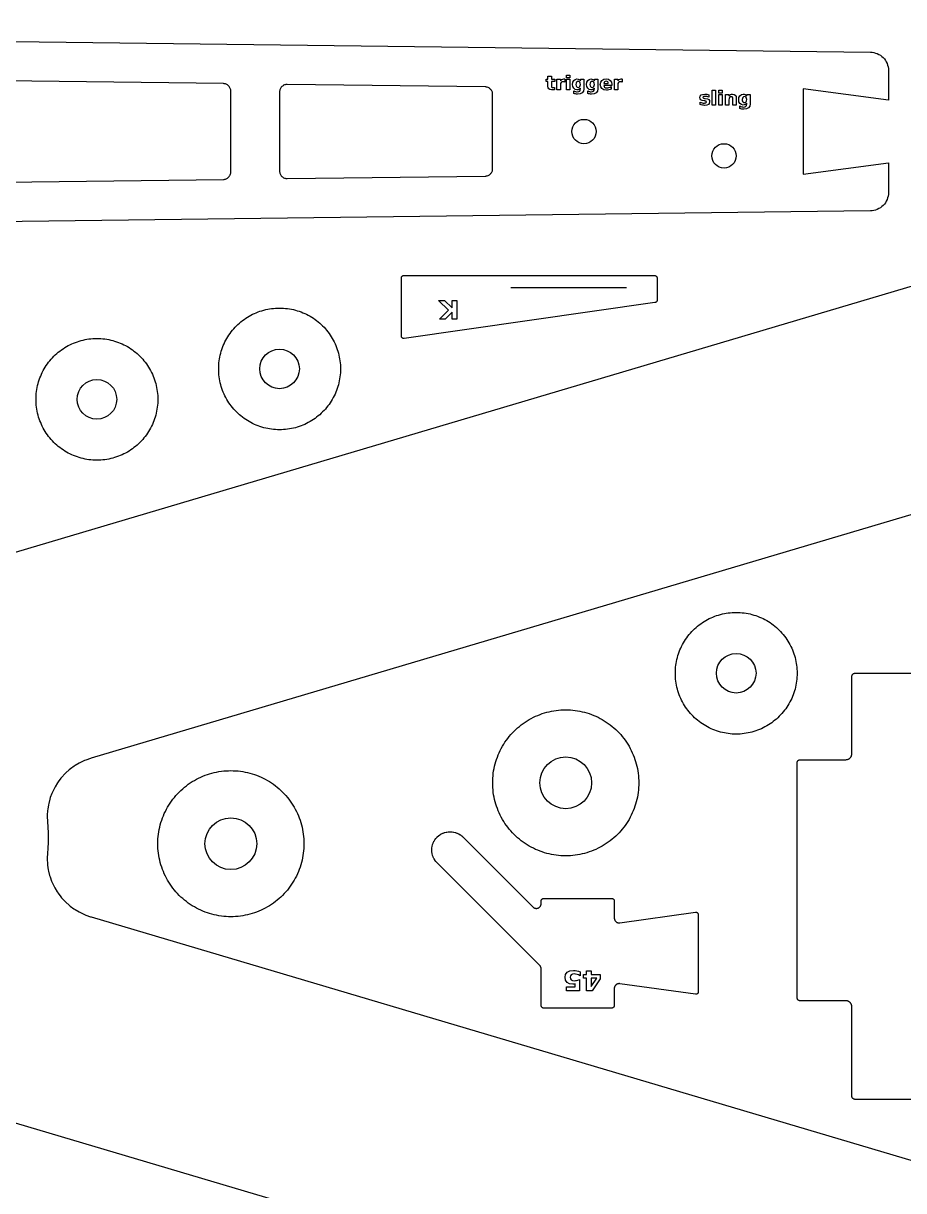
# Model space of a CAD drawing. Header units: millimetres. Extents: x 189 to 489, y 95 to 286.
# Drawn here: x 375 to 426, y 167.6 to 235.2 of the extents above; entities that cross this region are included whole.
import ezdxf

# ---------------------------------------------------------------- set-up
doc = ezdxf.new("R2010")
doc.units = ezdxf.units.MM
doc.header["$MEASUREMENT"] = 0
doc.layers.add('CUT', color=7, linetype='Continuous', lineweight=0)
doc.layers.add('ENGRAVE', color=7, linetype='Continuous', lineweight=0)

msp = doc.modelspace()

# ---------------------------------------------------------------- linework, layer by layer
at = {"layer": 'CUT', "color": 1, "lineweight": 25, "true_color": 0xff0000}
for points in [[(290.427, 235.222), (424.051, 233.552), (424.154, 233.545), (424.256, 233.529), (424.356, 233.503), (424.452, 233.467), (424.545, 233.422), (424.633, 233.369), (424.715, 233.307), (424.791, 233.237), (424.86, 233.16), (424.921, 233.077), (424.974, 232.989), (425.017, 232.895), (425.052, 232.798), (425.077, 232.698), (425.092, 232.596), (425.097, 232.493), (425.097, 230.763), (420.158, 231.422), (420.158, 226.483), (425.097, 227.142), (425.097, 225.412), (425.092, 225.309), (425.077, 225.207), (425.052, 225.107), (425.017, 225.01), (424.974, 224.916), (424.921, 224.828), (424.86, 224.745), (424.791, 224.668), (424.715, 224.598), (424.633, 224.536), (424.545, 224.483), (424.452, 224.438), (424.356, 224.402), (424.256, 224.376), (424.154, 224.36), (424.051, 224.353), (290.427, 222.683)], [(367.09, 202.371), (476.177, 234.766)], [(369.099, 225.959), (386.561, 226.178), (386.604, 226.18), (386.604, 226.18), (386.646, 226.187), (386.688, 226.198), (386.728, 226.213), (386.767, 226.232), (386.803, 226.254), (386.838, 226.28), (386.869, 226.309), (386.898, 226.341), (386.923, 226.375), (386.945, 226.412), (386.964, 226.451), (386.978, 226.492), (386.988, 226.533), (386.994, 226.576), (386.997, 226.619), (386.997, 231.286), (386.994, 231.329), (386.988, 231.372), (386.978, 231.413), (386.964, 231.454), (386.945, 231.493), (386.923, 231.53), (386.898, 231.564), (386.869, 231.596), (386.838, 231.625), (386.803, 231.651), (386.767, 231.673), (386.728, 231.692), (386.688, 231.707), (386.646, 231.718), (386.604, 231.725), (386.561, 231.727), (369.099, 231.946)], [(482.396, 223.365), (378.899, 192.63), (378.858, 192.616), (378.595, 192.524), (378.515, 192.492), (378.281, 192.383), (378.205, 192.343), (377.983, 192.212), (377.911, 192.165), (377.703, 192.013), (377.636, 191.959), (377.443, 191.788), (377.382, 191.727), (377.207, 191.538), (377.152, 191.472), (376.996, 191.267), (376.948, 191.196), (376.813, 190.976), (376.772, 190.901), (376.659, 190.669), (376.625, 190.59), (376.535, 190.348), (376.509, 190.266), (376.443, 190.017), (376.425, 189.933), (376.384, 189.678), (376.374, 189.593), (376.358, 189.336), (376.357, 189.25), (376.367, 188.971), (376.369, 188.928), (376.39, 188.673), (376.393, 188.642), (376.394, 188.616), (376.396, 188.587), (376.406, 188.374), (376.408, 188.345), (376.409, 188.316), (376.409, 188.287), (376.413, 188.074), (376.413, 188.045), (376.413, 188.016), (376.413, 187.987), (376.409, 187.774), (376.409, 187.745), (376.408, 187.716), (376.406, 187.687), (376.396, 187.474), (376.394, 187.445), (376.392, 187.416), (376.39, 187.388), (376.371, 187.148), (376.369, 187.115), (376.357, 186.86), (376.357, 186.776), (376.37, 186.514), (376.379, 186.428), (376.417, 186.17), (376.434, 186.085), (376.498, 185.832), (376.523, 185.749), (376.612, 185.503), (376.645, 185.423), (376.757, 185.188), (376.798, 185.111), (376.933, 184.888), (376.981, 184.816), (377.137, 184.607), (377.193, 184.54), (377.368, 184.348), (377.43, 184.286), (377.624, 184.112), (377.691, 184.057), (377.901, 183.903), (377.974, 183.855), (378.198, 183.722), (378.275, 183.681), (378.511, 183.571), (378.592, 183.538), (378.858, 183.445), (378.899, 183.431), (482.396, 152.696)], [(447.499, 172.861), (423.157, 172.861), (423.14, 172.862), (423.123, 172.865), (423.106, 172.869), (423.089, 172.875), (423.074, 172.882), (423.059, 172.891), (423.045, 172.901), (423.032, 172.913), (423.021, 172.926), (423.01, 172.94), (423.001, 172.954), (422.994, 172.97), (422.988, 172.986), (422.984, 173.003), (422.981, 173.02), (422.981, 173.037), (422.981, 178.221), (422.98, 178.225), (422.979, 178.254), (422.978, 178.262), (422.974, 178.288), (422.973, 178.296), (422.966, 178.322), (422.964, 178.33), (422.955, 178.354), (422.952, 178.362), (422.941, 178.386), (422.937, 178.393), (422.923, 178.416), (422.919, 178.423), (422.903, 178.444), (422.898, 178.45), (422.88, 178.47), (422.874, 178.476), (422.855, 178.493), (422.848, 178.499), (422.827, 178.514), (422.82, 178.519), (422.798, 178.532), (422.79, 178.536), (422.767, 178.547), (422.759, 178.551), (422.734, 178.559), (422.726, 178.562), (422.701, 178.568), (422.692, 178.57), (422.667, 178.574), (422.658, 178.575), (422.63, 178.576), (422.626, 178.576), (419.982, 178.576), (419.965, 178.577), (419.948, 178.58), (419.931, 178.584), (419.914, 178.59), (419.899, 178.597), (419.884, 178.606), (419.87, 178.616), (419.857, 178.628), (419.846, 178.641), (419.835, 178.655), (419.826, 178.669), (419.819, 178.685), (419.813, 178.701), (419.809, 178.718), (419.806, 178.735), (419.806, 178.752), (419.806, 192.37), (419.806, 192.387), (419.809, 192.404), (419.813, 192.421), (419.819, 192.437), (419.826, 192.453), (419.835, 192.468), (419.846, 192.482), (419.857, 192.494), (419.87, 192.506), (419.884, 192.516), (419.899, 192.525), (419.914, 192.533), (419.931, 192.539), (419.948, 192.543), (419.965, 192.545), (419.982, 192.546), (422.626, 192.546), (422.63, 192.546), (422.658, 192.548), (422.667, 192.548), (422.692, 192.552), (422.701, 192.554), (422.726, 192.56), (422.734, 192.563), (422.759, 192.572), (422.767, 192.575), (422.79, 192.586), (422.798, 192.59), (422.82, 192.603), (422.827, 192.608), (422.848, 192.624), (422.855, 192.629), (422.874, 192.647), (422.88, 192.653), (422.898, 192.672), (422.903, 192.679), (422.919, 192.699), (422.923, 192.707), (422.937, 192.729), (422.941, 192.737), (422.952, 192.76), (422.955, 192.768), (422.964, 192.792), (422.966, 192.801), (422.973, 192.826), (422.974, 192.834), (422.978, 192.86), (422.979, 192.869), (422.98, 192.897), (422.981, 192.901), (422.981, 197.379), (422.981, 197.396), (422.984, 197.414), (422.988, 197.43), (422.994, 197.447), (423.001, 197.462), (423.01, 197.477), (423.021, 197.491), (423.032, 197.504), (423.045, 197.516), (423.059, 197.526), (423.074, 197.535), (423.089, 197.542), (423.106, 197.548), (423.123, 197.552), (423.14, 197.555), (423.157, 197.556), (447.499, 197.556)], [(476.177, 141.295), (367.09, 173.69)]]:
    msp.add_lwpolyline(points, dxfattribs=at)
for points in [[(401.731, 226.367), (401.773, 226.37), (401.816, 226.377), (401.857, 226.388), (401.898, 226.402), (401.936, 226.421), (401.973, 226.444), (402.007, 226.469), (402.039, 226.498), (402.067, 226.53), (402.093, 226.565), (402.115, 226.602), (402.133, 226.641), (402.147, 226.681), (402.158, 226.723), (402.164, 226.765), (402.166, 226.808), (402.166, 231.097), (402.164, 231.14), (402.158, 231.182), (402.147, 231.224), (402.133, 231.264), (402.115, 231.303), (402.093, 231.34), (402.067, 231.375), (402.039, 231.407), (402.007, 231.436), (401.973, 231.461), (401.936, 231.484), (401.898, 231.502), (401.857, 231.517), (401.816, 231.528), (401.773, 231.535), (401.731, 231.538), (390.265, 231.681), (390.222, 231.679), (390.178, 231.673), (390.136, 231.663), (390.095, 231.649), (390.055, 231.631), (390.018, 231.609), (389.982, 231.583), (389.95, 231.554), (389.92, 231.522), (389.894, 231.487), (389.872, 231.449), (389.853, 231.41), (389.838, 231.369), (389.827, 231.327), (389.821, 231.284), (389.819, 231.24), (389.819, 226.665), (389.821, 226.621), (389.827, 226.578), (389.838, 226.536), (389.853, 226.495), (389.872, 226.456), (389.894, 226.418), (389.92, 226.383), (389.95, 226.351), (389.982, 226.322), (390.018, 226.296), (390.055, 226.274), (390.095, 226.256), (390.136, 226.242), (390.178, 226.232), (390.222, 226.226), (390.265, 226.224), (401.731, 226.367)], [(411.551, 220.606), (411.564, 220.605), (411.578, 220.603), (411.592, 220.599), (411.605, 220.595), (411.617, 220.589), (411.629, 220.582), (411.64, 220.573), (411.65, 220.564), (411.66, 220.554), (411.668, 220.543), (411.675, 220.531), (411.681, 220.518), (411.686, 220.505), (411.689, 220.492), (411.691, 220.478), (411.692, 220.464), (411.692, 219.176), (411.691, 219.162), (411.689, 219.149), (411.686, 219.136), (411.682, 219.123), (411.676, 219.111), (411.669, 219.099), (411.661, 219.088), (411.653, 219.078), (411.643, 219.069), (411.632, 219.061), (411.621, 219.053), (411.609, 219.047), (411.597, 219.042), (411.584, 219.039), (411.571, 219.036), (397.036, 216.96), (397.022, 216.958), (397.008, 216.958), (396.994, 216.96), (396.98, 216.963), (396.966, 216.967), (396.953, 216.973), (396.941, 216.98), (396.929, 216.988), (396.918, 216.998), (396.909, 217.008), (396.9, 217.019), (396.893, 217.031), (396.886, 217.044), (396.881, 217.057), (396.878, 217.071), (396.876, 217.085), (396.875, 217.099), (396.875, 220.464), (396.876, 220.478), (396.878, 220.492), (396.881, 220.505), (396.886, 220.518), (396.892, 220.531), (396.899, 220.543), (396.907, 220.554), (396.916, 220.564), (396.927, 220.573), (396.938, 220.582), (396.95, 220.589), (396.962, 220.595), (396.975, 220.599), (396.989, 220.603), (397.002, 220.605), (397.016, 220.606), (411.551, 220.606)], [(393.347, 215.194), (393.345, 215.079), (393.34, 214.964), (393.33, 214.849), (393.317, 214.734), (393.3, 214.62), (393.279, 214.506), (393.255, 214.393), (393.227, 214.281), (393.195, 214.17), (393.16, 214.06), (393.121, 213.952), (393.079, 213.844), (393.033, 213.739), (392.983, 213.634), (392.931, 213.531), (392.875, 213.431), (392.815, 213.332), (392.753, 213.235), (392.687, 213.14), (392.618, 213.047), (392.546, 212.956), (392.472, 212.868), (392.394, 212.783), (392.314, 212.7), (392.231, 212.62), (392.145, 212.542), (392.057, 212.467), (391.967, 212.396), (391.874, 212.327), (391.779, 212.261), (391.682, 212.199), (391.583, 212.139), (391.482, 212.083), (391.38, 212.03), (391.275, 211.981), (391.169, 211.935), (391.062, 211.893), (390.953, 211.854), (390.844, 211.819), (390.733, 211.787), (390.621, 211.759), (390.508, 211.734), (390.394, 211.714), (390.28, 211.697), (390.165, 211.684), (390.05, 211.674), (389.935, 211.669), (389.819, 211.667), (389.704, 211.669), (389.589, 211.674), (389.474, 211.684), (389.359, 211.697), (389.245, 211.714), (389.131, 211.734), (389.018, 211.759), (388.906, 211.787), (388.795, 211.819), (388.685, 211.854), (388.577, 211.893), (388.469, 211.935), (388.364, 211.981), (388.259, 212.03), (388.156, 212.083), (388.056, 212.139), (387.957, 212.199), (387.86, 212.261), (387.765, 212.327), (387.672, 212.396), (387.581, 212.467), (387.493, 212.542), (387.408, 212.62), (387.325, 212.7), (387.245, 212.783), (387.167, 212.868), (387.092, 212.956), (387.021, 213.047), (386.952, 213.14), (386.886, 213.235), (386.824, 213.332), (386.764, 213.431), (386.708, 213.531), (386.655, 213.634), (386.606, 213.739), (386.56, 213.844), (386.518, 213.952), (386.479, 214.06), (386.444, 214.17), (386.412, 214.281), (386.384, 214.393), (386.359, 214.506), (386.339, 214.62), (386.322, 214.734), (386.309, 214.849), (386.299, 214.964), (386.294, 215.079), (386.292, 215.194), (386.294, 215.31), (386.299, 215.425), (386.309, 215.54), (386.322, 215.655), (386.339, 215.769), (386.359, 215.883), (386.384, 215.996), (386.412, 216.108), (386.444, 216.219), (386.479, 216.328), (386.518, 216.437), (386.56, 216.544), (386.606, 216.65), (386.655, 216.755), (386.708, 216.857), (386.764, 216.958), (386.824, 217.057), (386.886, 217.154), (386.952, 217.249), (387.021, 217.342), (387.092, 217.432), (387.167, 217.52), (387.245, 217.606), (387.325, 217.689), (387.408, 217.769), (387.493, 217.847), (387.581, 217.921), (387.672, 217.993), (387.765, 218.062), (387.86, 218.128), (387.957, 218.19), (388.056, 218.25), (388.156, 218.306), (388.259, 218.358), (388.364, 218.408), (388.469, 218.454), (388.577, 218.496), (388.685, 218.535), (388.795, 218.57), (388.906, 218.602), (389.018, 218.63), (389.131, 218.654), (389.245, 218.675), (389.359, 218.692), (389.474, 218.705), (389.589, 218.715), (389.704, 218.72), (389.819, 218.722), (389.935, 218.72), (390.05, 218.715), (390.165, 218.705), (390.28, 218.692), (390.394, 218.675), (390.508, 218.654), (390.621, 218.63), (390.733, 218.602), (390.844, 218.57), (390.953, 218.535), (391.062, 218.496), (391.169, 218.454), (391.275, 218.408), (391.38, 218.358), (391.482, 218.306), (391.583, 218.25), (391.682, 218.19), (391.779, 218.128), (391.874, 218.062), (391.967, 217.993), (392.057, 217.921), (392.145, 217.847), (392.231, 217.769), (392.314, 217.689), (392.394, 217.606), (392.472, 217.52), (392.546, 217.432), (392.618, 217.342), (392.687, 217.249), (392.753, 217.154), (392.815, 217.057), (392.875, 216.958), (392.931, 216.857), (392.983, 216.755), (393.033, 216.65), (393.079, 216.544), (393.121, 216.437), (393.16, 216.328), (393.195, 216.219), (393.227, 216.108), (393.255, 215.996), (393.279, 215.883), (393.3, 215.769), (393.317, 215.655), (393.33, 215.54), (393.34, 215.425), (393.345, 215.31), (393.347, 215.194)], [(382.764, 213.431), (382.762, 213.315), (382.756, 213.2), (382.747, 213.085), (382.734, 212.97), (382.717, 212.856), (382.696, 212.742), (382.672, 212.629), (382.644, 212.517), (382.612, 212.406), (382.577, 212.297), (382.538, 212.188), (382.495, 212.081), (382.449, 211.975), (382.4, 211.87), (382.347, 211.768), (382.291, 211.667), (382.232, 211.568), (382.169, 211.471), (382.104, 211.376), (382.035, 211.283), (381.963, 211.193), (381.888, 211.105), (381.811, 211.019), (381.731, 210.936), (381.648, 210.856), (381.562, 210.778), (381.474, 210.704), (381.384, 210.632), (381.291, 210.563), (381.196, 210.497), (381.099, 210.435), (381, 210.375), (380.899, 210.319), (380.796, 210.267), (380.692, 210.217), (380.586, 210.171), (380.479, 210.129), (380.37, 210.09), (380.26, 210.055), (380.149, 210.023), (380.037, 209.995), (379.924, 209.971), (379.811, 209.95), (379.697, 209.933), (379.582, 209.92), (379.467, 209.91), (379.352, 209.905), (379.236, 209.903), (379.121, 209.905), (379.005, 209.91), (378.89, 209.92), (378.776, 209.933), (378.661, 209.95), (378.548, 209.971), (378.435, 209.995), (378.323, 210.023), (378.212, 210.055), (378.102, 210.09), (377.993, 210.129), (377.886, 210.171), (377.78, 210.217), (377.676, 210.267), (377.573, 210.319), (377.472, 210.375), (377.373, 210.435), (377.276, 210.497), (377.181, 210.563), (377.089, 210.632), (376.998, 210.704), (376.91, 210.778), (376.825, 210.856), (376.742, 210.936), (376.661, 211.019), (376.584, 211.105), (376.509, 211.193), (376.437, 211.283), (376.369, 211.376), (376.303, 211.471), (376.24, 211.568), (376.181, 211.667), (376.125, 211.768), (376.072, 211.87), (376.023, 211.975), (375.977, 212.081), (375.934, 212.188), (375.896, 212.297), (375.86, 212.406), (375.829, 212.517), (375.8, 212.629), (375.776, 212.742), (375.755, 212.856), (375.739, 212.97), (375.725, 213.085), (375.716, 213.2), (375.71, 213.315), (375.708, 213.431), (375.71, 213.546), (375.716, 213.661), (375.725, 213.776), (375.739, 213.891), (375.755, 214.005), (375.776, 214.119), (375.8, 214.232), (375.829, 214.344), (375.86, 214.455), (375.896, 214.565), (375.934, 214.673), (375.977, 214.781), (376.023, 214.886), (376.072, 214.991), (376.125, 215.094), (376.181, 215.194), (376.24, 215.293), (376.303, 215.39), (376.369, 215.485), (376.437, 215.578), (376.509, 215.669), (376.584, 215.757), (376.661, 215.842), (376.742, 215.925), (376.825, 216.005), (376.91, 216.083), (376.998, 216.158), (377.089, 216.229), (377.181, 216.298), (377.276, 216.364), (377.373, 216.426), (377.472, 216.486), (377.573, 216.542), (377.676, 216.595), (377.78, 216.644), (377.886, 216.69), (377.993, 216.732), (378.102, 216.771), (378.212, 216.806), (378.323, 216.838), (378.435, 216.866), (378.548, 216.891), (378.661, 216.911), (378.776, 216.928), (378.89, 216.941), (379.005, 216.951), (379.121, 216.956), (379.236, 216.958), (379.352, 216.956), (379.467, 216.951), (379.582, 216.941), (379.697, 216.928), (379.811, 216.911), (379.924, 216.891), (380.037, 216.866), (380.149, 216.838), (380.26, 216.806), (380.37, 216.771), (380.479, 216.732), (380.586, 216.69), (380.692, 216.644), (380.796, 216.595), (380.899, 216.542), (381, 216.486), (381.099, 216.426), (381.196, 216.364), (381.291, 216.298), (381.384, 216.229), (381.474, 216.158), (381.562, 216.083), (381.648, 216.005), (381.731, 215.925), (381.811, 215.842), (381.888, 215.757), (381.963, 215.669), (382.035, 215.578), (382.104, 215.485), (382.169, 215.39), (382.232, 215.293), (382.291, 215.194), (382.347, 215.094), (382.4, 214.991), (382.449, 214.886), (382.495, 214.781), (382.538, 214.673), (382.577, 214.565), (382.612, 214.455), (382.644, 214.344), (382.672, 214.232), (382.696, 214.119), (382.717, 214.005), (382.734, 213.891), (382.747, 213.776), (382.756, 213.661), (382.762, 213.546), (382.764, 213.431)], [(419.806, 197.556), (419.804, 197.44), (419.798, 197.325), (419.789, 197.21), (419.775, 197.095), (419.758, 196.981), (419.738, 196.867), (419.713, 196.754), (419.685, 196.642), (419.654, 196.531), (419.618, 196.422), (419.579, 196.313), (419.537, 196.206), (419.491, 196.1), (419.442, 195.995), (419.389, 195.893), (419.333, 195.792), (419.274, 195.693), (419.211, 195.596), (419.145, 195.501), (419.077, 195.408), (419.005, 195.318), (418.93, 195.23), (418.853, 195.144), (418.772, 195.061), (418.689, 194.981), (418.604, 194.903), (418.516, 194.829), (418.425, 194.757), (418.333, 194.688), (418.238, 194.622), (418.141, 194.56), (418.042, 194.5), (417.941, 194.444), (417.838, 194.392), (417.734, 194.342), (417.628, 194.296), (417.52, 194.254), (417.412, 194.215), (417.302, 194.18), (417.191, 194.148), (417.079, 194.12), (416.966, 194.096), (416.852, 194.075), (416.738, 194.058), (416.624, 194.045), (416.509, 194.035), (416.393, 194.03), (416.278, 194.028), (416.162, 194.03), (416.047, 194.035), (415.932, 194.045), (415.817, 194.058), (415.703, 194.075), (415.59, 194.096), (415.477, 194.12), (415.365, 194.148), (415.254, 194.18), (415.144, 194.215), (415.035, 194.254), (414.928, 194.296), (414.822, 194.342), (414.717, 194.392), (414.615, 194.444), (414.514, 194.5), (414.415, 194.56), (414.318, 194.622), (414.223, 194.688), (414.13, 194.757), (414.04, 194.829), (413.952, 194.903), (413.866, 194.981), (413.783, 195.061), (413.703, 195.144), (413.625, 195.23), (413.551, 195.318), (413.479, 195.408), (413.41, 195.501), (413.345, 195.596), (413.282, 195.693), (413.223, 195.792), (413.167, 195.893), (413.114, 195.995), (413.064, 196.1), (413.019, 196.206), (412.976, 196.313), (412.937, 196.422), (412.902, 196.531), (412.87, 196.642), (412.842, 196.754), (412.818, 196.867), (412.797, 196.981), (412.78, 197.095), (412.767, 197.21), (412.758, 197.325), (412.752, 197.44), (412.75, 197.556), (412.752, 197.671), (412.758, 197.786), (412.767, 197.901), (412.78, 198.016), (412.797, 198.13), (412.818, 198.244), (412.842, 198.357), (412.87, 198.469), (412.902, 198.58), (412.937, 198.69), (412.976, 198.798), (413.019, 198.906), (413.064, 199.011), (413.114, 199.116), (413.167, 199.219), (413.223, 199.319), (413.282, 199.418), (413.345, 199.515), (413.41, 199.61), (413.479, 199.703), (413.551, 199.794), (413.625, 199.882), (413.703, 199.967), (413.783, 200.05), (413.866, 200.13), (413.952, 200.208), (414.04, 200.283), (414.13, 200.354), (414.223, 200.423), (414.318, 200.489), (414.415, 200.551), (414.514, 200.611), (414.615, 200.667), (414.717, 200.72), (414.822, 200.769), (414.928, 200.815), (415.035, 200.857), (415.144, 200.896), (415.254, 200.931), (415.365, 200.963), (415.477, 200.991), (415.59, 201.016), (415.703, 201.036), (415.817, 201.053), (415.932, 201.066), (416.047, 201.076), (416.162, 201.081), (416.278, 201.083), (416.393, 201.081), (416.509, 201.076), (416.624, 201.066), (416.738, 201.053), (416.852, 201.036), (416.966, 201.016), (417.079, 200.991), (417.191, 200.963), (417.302, 200.931), (417.412, 200.896), (417.52, 200.857), (417.628, 200.815), (417.734, 200.769), (417.838, 200.72), (417.941, 200.667), (418.042, 200.611), (418.141, 200.551), (418.238, 200.489), (418.333, 200.423), (418.425, 200.354), (418.516, 200.283), (418.604, 200.208), (418.689, 200.13), (418.772, 200.05), (418.853, 199.967), (418.93, 199.882), (419.005, 199.794), (419.077, 199.703), (419.145, 199.61), (419.211, 199.515), (419.274, 199.418), (419.333, 199.319), (419.389, 199.219), (419.442, 199.116), (419.491, 199.011), (419.537, 198.906), (419.579, 198.798), (419.618, 198.69), (419.654, 198.58), (419.685, 198.469), (419.713, 198.357), (419.738, 198.244), (419.758, 198.13), (419.775, 198.016), (419.789, 197.901), (419.798, 197.786), (419.804, 197.671), (419.806, 197.556)], [(410.633, 191.206), (410.631, 191.067), (410.624, 190.929), (410.613, 190.791), (410.597, 190.653), (410.577, 190.516), (410.552, 190.38), (410.523, 190.244), (410.489, 190.11), (410.451, 189.977), (410.409, 189.845), (410.362, 189.714), (410.311, 189.586), (410.256, 189.458), (410.197, 189.333), (410.133, 189.21), (410.066, 189.089), (409.995, 188.97), (409.92, 188.854), (409.841, 188.74), (409.759, 188.628), (409.672, 188.52), (409.583, 188.414), (409.49, 188.312), (409.393, 188.212), (409.294, 188.116), (409.191, 188.023), (409.086, 187.933), (408.977, 187.847), (408.866, 187.765), (408.752, 187.686), (408.635, 187.611), (408.517, 187.539), (408.396, 187.472), (408.272, 187.409), (408.147, 187.35), (408.02, 187.294), (407.891, 187.244), (407.761, 187.197), (407.629, 187.155), (407.496, 187.116), (407.361, 187.083), (407.226, 187.054), (407.09, 187.029), (406.953, 187.008), (406.815, 186.993), (406.677, 186.981), (406.539, 186.974), (406.4, 186.972), (406.261, 186.974), (406.123, 186.981), (405.985, 186.993), (405.847, 187.008), (405.71, 187.029), (405.574, 187.054), (405.439, 187.083), (405.304, 187.116), (405.171, 187.155), (405.039, 187.197), (404.909, 187.244), (404.78, 187.294), (404.653, 187.35), (404.528, 187.409), (404.404, 187.472), (404.283, 187.539), (404.165, 187.611), (404.048, 187.686), (403.934, 187.765), (403.823, 187.847), (403.714, 187.933), (403.609, 188.023), (403.506, 188.116), (403.407, 188.212), (403.31, 188.312), (403.217, 188.414), (403.128, 188.52), (403.041, 188.628), (402.959, 188.74), (402.88, 188.854), (402.805, 188.97), (402.734, 189.089), (402.667, 189.21), (402.603, 189.333), (402.544, 189.458), (402.489, 189.586), (402.438, 189.714), (402.391, 189.845), (402.349, 189.977), (402.311, 190.11), (402.277, 190.244), (402.248, 190.38), (402.223, 190.516), (402.203, 190.653), (402.187, 190.791), (402.176, 190.929), (402.169, 191.067), (402.167, 191.206), (402.169, 191.344), (402.176, 191.482), (402.187, 191.62), (402.203, 191.758), (402.223, 191.895), (402.248, 192.031), (402.277, 192.167), (402.311, 192.301), (402.349, 192.434), (402.391, 192.566), (402.438, 192.697), (402.489, 192.826), (402.544, 192.953), (402.603, 193.078), (402.667, 193.201), (402.734, 193.322), (402.805, 193.441), (402.88, 193.557), (402.959, 193.671), (403.041, 193.783), (403.128, 193.891), (403.217, 193.997), (403.31, 194.099), (403.407, 194.199), (403.506, 194.295), (403.609, 194.388), (403.714, 194.478), (403.823, 194.564), (403.934, 194.647), (404.048, 194.725), (404.165, 194.801), (404.283, 194.872), (404.404, 194.939), (404.528, 195.002), (404.653, 195.062), (404.78, 195.117), (404.909, 195.168), (405.039, 195.214), (405.171, 195.257), (405.304, 195.295), (405.439, 195.328), (405.574, 195.358), (405.71, 195.382), (405.847, 195.403), (405.985, 195.419), (406.123, 195.43), (406.261, 195.437), (406.4, 195.439), (406.539, 195.437), (406.677, 195.43), (406.815, 195.419), (406.953, 195.403), (407.09, 195.382), (407.226, 195.358), (407.361, 195.328), (407.496, 195.295), (407.629, 195.257), (407.761, 195.214), (407.891, 195.168), (408.02, 195.117), (408.147, 195.062), (408.272, 195.002), (408.396, 194.939), (408.517, 194.872), (408.635, 194.801), (408.752, 194.725), (408.866, 194.647), (408.977, 194.564), (409.086, 194.478), (409.191, 194.388), (409.294, 194.295), (409.393, 194.199), (409.49, 194.099), (409.583, 193.997), (409.672, 193.891), (409.759, 193.783), (409.841, 193.671), (409.92, 193.557), (409.995, 193.441), (410.066, 193.322), (410.133, 193.201), (410.197, 193.078), (410.256, 192.953), (410.311, 192.826), (410.362, 192.697), (410.409, 192.566), (410.451, 192.434), (410.489, 192.301), (410.523, 192.167), (410.552, 192.031), (410.577, 191.895), (410.597, 191.758), (410.613, 191.62), (410.624, 191.482), (410.631, 191.344), (410.633, 191.206)], [(391.231, 187.678), (391.228, 187.539), (391.221, 187.401), (391.21, 187.263), (391.194, 187.125), (391.174, 186.988), (391.149, 186.852), (391.12, 186.716), (391.086, 186.582), (391.048, 186.449), (391.006, 186.317), (390.959, 186.187), (390.908, 186.058), (390.853, 185.931), (390.794, 185.805), (390.731, 185.682), (390.663, 185.561), (390.592, 185.442), (390.517, 185.326), (390.438, 185.212), (390.356, 185.101), (390.27, 184.992), (390.18, 184.887), (390.087, 184.784), (389.991, 184.684), (389.891, 184.588), (389.788, 184.495), (389.683, 184.405), (389.574, 184.319), (389.463, 184.237), (389.349, 184.158), (389.233, 184.083), (389.114, 184.012), (388.993, 183.944), (388.87, 183.881), (388.744, 183.822), (388.617, 183.767), (388.488, 183.716), (388.358, 183.669), (388.226, 183.627), (388.093, 183.589), (387.959, 183.555), (387.823, 183.526), (387.687, 183.501), (387.55, 183.481), (387.412, 183.465), (387.274, 183.454), (387.136, 183.447), (386.997, 183.444), (386.859, 183.447), (386.72, 183.454), (386.582, 183.465), (386.445, 183.481), (386.308, 183.501), (386.171, 183.526), (386.036, 183.555), (385.902, 183.589), (385.768, 183.627), (385.636, 183.669), (385.506, 183.716), (385.377, 183.767), (385.25, 183.822), (385.125, 183.881), (385.002, 183.944), (384.881, 184.012), (384.762, 184.083), (384.645, 184.158), (384.531, 184.237), (384.42, 184.319), (384.312, 184.405), (384.206, 184.495), (384.103, 184.588), (384.004, 184.684), (383.907, 184.784), (383.814, 184.887), (383.725, 184.992), (383.639, 185.101), (383.556, 185.212), (383.477, 185.326), (383.402, 185.442), (383.331, 185.561), (383.264, 185.682), (383.2, 185.805), (383.141, 185.931), (383.086, 186.058), (383.035, 186.187), (382.989, 186.317), (382.946, 186.449), (382.908, 186.582), (382.874, 186.716), (382.845, 186.852), (382.82, 186.988), (382.8, 187.125), (382.784, 187.263), (382.773, 187.401), (382.766, 187.539), (382.764, 187.678), (382.766, 187.816), (382.773, 187.955), (382.784, 188.093), (382.8, 188.23), (382.82, 188.367), (382.845, 188.504), (382.874, 188.639), (382.908, 188.773), (382.946, 188.907), (382.989, 189.039), (383.035, 189.169), (383.086, 189.298), (383.141, 189.425), (383.2, 189.55), (383.264, 189.673), (383.331, 189.794), (383.402, 189.913), (383.477, 190.03), (383.556, 190.144), (383.639, 190.255), (383.725, 190.363), (383.814, 190.469), (383.907, 190.572), (384.004, 190.671), (384.103, 190.768), (384.206, 190.861), (384.312, 190.95), (384.42, 191.036), (384.531, 191.119), (384.645, 191.198), (384.762, 191.273), (384.881, 191.344), (385.002, 191.411), (385.125, 191.475), (385.25, 191.534), (385.377, 191.589), (385.506, 191.64), (385.636, 191.686), (385.768, 191.729), (385.902, 191.767), (386.036, 191.801), (386.171, 191.83), (386.308, 191.855), (386.445, 191.875), (386.582, 191.891), (386.72, 191.902), (386.859, 191.909), (386.997, 191.911), (387.136, 191.909), (387.274, 191.902), (387.412, 191.891), (387.55, 191.875), (387.687, 191.855), (387.823, 191.83), (387.959, 191.801), (388.093, 191.767), (388.226, 191.729), (388.358, 191.686), (388.488, 191.64), (388.617, 191.589), (388.744, 191.534), (388.87, 191.475), (388.993, 191.411), (389.114, 191.344), (389.233, 191.273), (389.349, 191.198), (389.463, 191.119), (389.574, 191.036), (389.683, 190.95), (389.788, 190.861), (389.891, 190.768), (389.991, 190.671), (390.087, 190.572), (390.18, 190.469), (390.27, 190.363), (390.356, 190.255), (390.438, 190.144), (390.517, 190.03), (390.592, 189.913), (390.663, 189.794), (390.731, 189.673), (390.794, 189.55), (390.853, 189.425), (390.908, 189.298), (390.959, 189.169), (391.006, 189.039), (391.048, 188.907), (391.086, 188.773), (391.12, 188.639), (391.149, 188.504), (391.174, 188.367), (391.194, 188.23), (391.21, 188.093), (391.221, 187.955), (391.228, 187.816), (391.231, 187.678)], [(413.919, 183.704), (413.933, 183.705), (413.947, 183.705), (413.962, 183.704), (413.975, 183.701), (413.989, 183.696), (414.002, 183.691), (414.014, 183.684), (414.026, 183.675), (414.037, 183.666), (414.046, 183.656), (414.055, 183.645), (414.062, 183.632), (414.069, 183.62), (414.073, 183.606), (414.077, 183.593), (414.079, 183.579), (414.08, 183.564), (414.08, 179.091), (414.079, 179.077), (414.077, 179.063), (414.073, 179.049), (414.069, 179.036), (414.062, 179.023), (414.055, 179.011), (414.046, 179), (414.037, 178.989), (414.026, 178.98), (414.014, 178.972), (414.002, 178.965), (413.989, 178.959), (413.975, 178.955), (413.962, 178.952), (413.947, 178.95), (413.933, 178.95), (413.919, 178.951), (409.535, 179.565), (409.531, 179.565), (409.508, 179.567), (409.501, 179.567), (409.48, 179.567), (409.473, 179.567), (409.452, 179.564), (409.445, 179.563), (409.424, 179.559), (409.417, 179.557), (409.397, 179.55), (409.39, 179.548), (409.371, 179.539), (409.364, 179.536), (409.346, 179.525), (409.34, 179.522), (409.322, 179.509), (409.317, 179.505), (409.301, 179.491), (409.296, 179.486), (409.281, 179.471), (409.276, 179.465), (409.263, 179.448), (409.259, 179.442), (409.248, 179.424), (409.245, 179.418), (409.236, 179.399), (409.233, 179.393), (409.225, 179.373), (409.223, 179.366), (409.218, 179.345), (409.217, 179.338), (409.213, 179.317), (409.213, 179.31), (409.212, 179.287), (409.211, 179.284), (409.211, 178.294), (409.211, 178.28), (409.209, 178.266), (409.205, 178.253), (409.201, 178.24), (409.195, 178.227), (409.188, 178.215), (409.179, 178.204), (409.17, 178.194), (409.16, 178.185), (409.149, 178.177), (409.137, 178.169), (409.124, 178.164), (409.111, 178.159), (409.098, 178.155), (409.084, 178.153), (409.07, 178.153), (405.119, 178.153), (405.105, 178.153), (405.092, 178.155), (405.078, 178.159), (405.065, 178.164), (405.053, 178.169), (405.041, 178.177), (405.03, 178.185), (405.019, 178.194), (405.01, 178.204), (405.002, 178.215), (404.995, 178.227), (404.989, 178.24), (404.984, 178.253), (404.981, 178.266), (404.979, 178.28), (404.978, 178.294), (404.978, 180.418), (404.978, 180.421), (404.977, 180.444), (404.976, 180.451), (404.973, 180.471), (404.972, 180.478), (404.967, 180.498), (404.965, 180.505), (404.958, 180.524), (404.955, 180.531), (404.946, 180.55), (404.943, 180.556), (404.932, 180.574), (404.929, 180.579), (404.916, 180.596), (404.912, 180.601), (404.897, 180.618), (404.894, 180.621), (398.952, 186.563), (398.95, 186.565), (398.947, 186.568), (398.945, 186.57), (398.886, 186.636), (398.881, 186.641), (398.877, 186.646), (398.873, 186.652), (398.823, 186.718), (398.819, 186.724), (398.815, 186.73), (398.812, 186.736), (398.769, 186.807), (398.765, 186.813), (398.762, 186.819), (398.759, 186.825), (398.724, 186.9), (398.721, 186.907), (398.718, 186.913), (398.716, 186.919), (398.688, 186.998), (398.685, 187.004), (398.683, 187.011), (398.682, 187.017), (398.661, 187.098), (398.66, 187.105), (398.659, 187.112), (398.657, 187.118), (398.645, 187.201), (398.644, 187.207), (398.644, 187.214), (398.643, 187.221), (398.639, 187.304), (398.639, 187.311), (398.639, 187.318), (398.639, 187.325), (398.643, 187.408), (398.644, 187.415), (398.644, 187.422), (398.645, 187.429), (398.657, 187.511), (398.659, 187.518), (398.66, 187.524), (398.661, 187.531), (398.682, 187.612), (398.683, 187.618), (398.685, 187.625), (398.688, 187.632), (398.716, 187.71), (398.718, 187.716), (398.721, 187.723), (398.724, 187.729), (398.759, 187.804), (398.762, 187.81), (398.765, 187.816), (398.769, 187.822), (398.812, 187.894), (398.815, 187.9), (398.819, 187.905), (398.823, 187.911), (398.873, 187.978), (398.877, 187.983), (398.881, 187.988), (398.886, 187.994), (398.942, 188.055), (398.946, 188.06), (398.951, 188.065), (398.956, 188.07), (399.018, 188.126), (399.023, 188.13), (399.028, 188.135), (399.034, 188.139), (399.101, 188.188), (399.106, 188.192), (399.112, 188.196), (399.118, 188.2), (399.189, 188.243), (399.195, 188.246), (399.201, 188.249), (399.207, 188.252), (399.282, 188.288), (399.289, 188.291), (399.295, 188.293), (399.302, 188.296), (399.38, 188.324), (399.386, 188.326), (399.393, 188.328), (399.4, 188.33), (399.48, 188.35), (399.487, 188.352), (399.494, 188.353), (399.501, 188.354), (399.583, 188.366), (399.59, 188.367), (399.597, 188.368), (399.604, 188.368), (399.687, 188.372), (399.693, 188.373), (399.7, 188.373), (399.707, 188.372), (399.79, 188.368), (399.797, 188.368), (399.804, 188.367), (399.811, 188.366), (399.893, 188.354), (399.9, 188.353), (399.907, 188.352), (399.913, 188.35), (399.994, 188.33), (400.001, 188.328), (400.007, 188.326), (400.014, 188.324), (400.092, 188.296), (400.099, 188.293), (400.105, 188.291), (400.111, 188.288), (400.186, 188.252), (400.193, 188.249), (400.199, 188.246), (400.205, 188.243), (400.276, 188.2), (400.282, 188.196), (400.288, 188.192), (400.293, 188.188), (400.36, 188.139), (400.365, 188.135), (400.371, 188.13), (400.376, 188.126), (400.441, 188.066), (400.444, 188.064), (400.446, 188.062), (400.449, 188.059), (404.495, 184.013), (404.498, 184.011), (404.514, 183.996), (404.52, 183.991), (404.536, 183.979), (404.542, 183.975), (404.56, 183.964), (404.566, 183.961), (404.585, 183.952), (404.591, 183.949), (404.611, 183.942), (404.617, 183.94), (404.638, 183.935), (404.644, 183.934), (404.665, 183.931), (404.672, 183.93), (404.692, 183.929), (404.699, 183.929), (404.72, 183.93), (404.727, 183.931), (404.748, 183.934), (404.754, 183.935), (404.775, 183.94), (404.781, 183.942), (404.801, 183.949), (404.807, 183.952), (404.826, 183.961), (404.832, 183.964), (404.85, 183.975), (404.856, 183.979), (404.872, 183.991), (404.878, 183.996), (404.893, 184.009), (404.898, 184.014), (404.912, 184.03), (404.916, 184.035), (404.929, 184.052), (404.932, 184.058), (404.943, 184.075), (404.946, 184.081), (404.955, 184.1), (404.958, 184.107), (404.965, 184.126), (404.967, 184.133), (404.972, 184.153), (404.973, 184.16), (404.976, 184.18), (404.977, 184.187), (404.978, 184.21), (404.978, 184.213), (404.978, 184.362), (404.979, 184.375), (404.981, 184.389), (404.984, 184.403), (404.989, 184.416), (404.995, 184.428), (405.002, 184.44), (405.01, 184.451), (405.019, 184.461), (405.03, 184.471), (405.041, 184.479), (405.053, 184.486), (405.065, 184.492), (405.078, 184.497), (405.092, 184.5), (405.105, 184.502), (405.119, 184.503), (409.07, 184.503), (409.084, 184.502), (409.098, 184.5), (409.111, 184.497), (409.124, 184.492), (409.137, 184.486), (409.149, 184.479), (409.16, 184.471), (409.17, 184.461), (409.179, 184.451), (409.188, 184.44), (409.195, 184.428), (409.201, 184.416), (409.205, 184.403), (409.209, 184.389), (409.211, 184.375), (409.211, 184.362), (409.211, 183.372), (409.212, 183.368), (409.213, 183.345), (409.213, 183.338), (409.217, 183.317), (409.218, 183.31), (409.223, 183.29), (409.225, 183.283), (409.233, 183.263), (409.236, 183.257), (409.245, 183.237), (409.248, 183.231), (409.259, 183.213), (409.263, 183.207), (409.276, 183.19), (409.281, 183.185), (409.296, 183.169), (409.301, 183.165), (409.317, 183.151), (409.322, 183.146), (409.34, 183.134), (409.346, 183.13), (409.364, 183.12), (409.371, 183.116), (409.39, 183.108), (409.397, 183.105), (409.417, 183.099), (409.424, 183.097), (409.445, 183.092), (409.452, 183.091), (409.473, 183.089), (409.48, 183.089), (409.501, 183.088), (409.508, 183.089), (409.531, 183.091), (409.535, 183.091), (413.919, 183.704)]]:
    msp.add_lwpolyline(points, close=True, dxfattribs=at)
for centre, radius in [((407.458, 228.952), 0.706), ((415.572, 227.541), 0.706), ((389.819, 215.194), 1.147), ((379.236, 213.431), 1.147), ((416.278, 197.556), 1.147), ((406.4, 191.206), 1.499), ((386.997, 187.678), 1.499)]:
    msp.add_circle(centre, radius, dxfattribs=at)
at = {"layer": 'ENGRAVE', "color": 5, "lineweight": 25, "true_color": 0x0000ff}
msp.add_line((409.928, 219.9), (403.225, 219.9), dxfattribs=at)
for points in [[(405.566, 232.161), (405.566, 231.986), (405.77, 231.986), (405.77, 231.845), (405.566, 231.845), (405.566, 231.583), (405.57, 231.547), (405.583, 231.525), (405.609, 231.513), (405.651, 231.509), (405.753, 231.509), (405.753, 231.368), (405.583, 231.368), (405.483, 231.38), (405.418, 231.417), (405.381, 231.483), (405.369, 231.583), (405.369, 231.845), (405.271, 231.845), (405.271, 231.986), (405.369, 231.986), (405.369, 232.161), (405.566, 232.161)], [(406.349, 231.818), (406.323, 231.828), (406.297, 231.835), (406.272, 231.84), (406.246, 231.841), (406.178, 231.829), (406.129, 231.792), (406.098, 231.733), (406.088, 231.653), (406.088, 231.368), (405.89, 231.368), (405.89, 231.986), (406.088, 231.986), (406.088, 231.884), (406.128, 231.937), (406.175, 231.973), (406.229, 231.994), (406.293, 232), (406.303, 232), (406.315, 232), (406.329, 231.998), (406.348, 231.996), (406.349, 231.818)], [(407.254, 231.473), (407.211, 231.426), (407.164, 231.394), (407.111, 231.375), (407.051, 231.368), (406.947, 231.391), (406.864, 231.457), (406.808, 231.559), (406.79, 231.684), (406.808, 231.81), (406.864, 231.911), (406.947, 231.977), (407.051, 231.999), (407.111, 231.993), (407.164, 231.974), (407.211, 231.941), (407.254, 231.894), (407.254, 231.986), (407.452, 231.986), (407.452, 231.431), (407.429, 231.299), (407.358, 231.203), (407.243, 231.144), (407.086, 231.125), (407.029, 231.127), (406.974, 231.134), (406.92, 231.145), (406.865, 231.161), (406.865, 231.314), (406.917, 231.288), (406.967, 231.27), (407.016, 231.259), (407.066, 231.255), (407.151, 231.266), (407.209, 231.298), (407.243, 231.352), (407.254, 231.431), (407.254, 231.473)], [(407.124, 231.857), (407.069, 231.846), (407.028, 231.812), (407.003, 231.757), (406.994, 231.684), (407.003, 231.61), (407.027, 231.555), (407.068, 231.523), (407.124, 231.512), (407.179, 231.523), (407.22, 231.557), (407.245, 231.611), (407.254, 231.684), (407.245, 231.757), (407.22, 231.812), (407.179, 231.846), (407.124, 231.857)], [(408.062, 231.473), (408.019, 231.426), (407.972, 231.394), (407.919, 231.375), (407.859, 231.368), (407.755, 231.391), (407.672, 231.457), (407.616, 231.559), (407.598, 231.684), (407.616, 231.81), (407.672, 231.911), (407.755, 231.977), (407.859, 231.999), (407.919, 231.993), (407.972, 231.974), (408.019, 231.941), (408.062, 231.894), (408.062, 231.986), (408.26, 231.986), (408.26, 231.431), (408.237, 231.299), (408.166, 231.203), (408.051, 231.144), (407.894, 231.125), (407.837, 231.127), (407.782, 231.134), (407.728, 231.145), (407.673, 231.161), (407.673, 231.314), (407.725, 231.288), (407.775, 231.27), (407.824, 231.259), (407.875, 231.255), (407.959, 231.266), (408.017, 231.298), (408.051, 231.352), (408.062, 231.431), (408.062, 231.473)], [(407.932, 231.857), (407.877, 231.846), (407.836, 231.812), (407.811, 231.757), (407.802, 231.684), (407.811, 231.61), (407.835, 231.555), (407.876, 231.523), (407.932, 231.512), (407.987, 231.523), (408.028, 231.557), (408.053, 231.611), (408.062, 231.684), (408.053, 231.757), (408.028, 231.812), (407.987, 231.846), (407.932, 231.857)], [(409.066, 231.679), (409.066, 231.622), (408.605, 231.622), (408.621, 231.562), (408.655, 231.518), (408.707, 231.492), (408.775, 231.483), (408.838, 231.488), (408.903, 231.502), (408.969, 231.525), (409.037, 231.558), (409.037, 231.406), (408.967, 231.383), (408.897, 231.366), (408.827, 231.356), (408.757, 231.352), (408.608, 231.374), (408.496, 231.437), (408.427, 231.54), (408.404, 231.676), (408.426, 231.811), (408.495, 231.914), (408.603, 231.979), (408.746, 232), (408.877, 231.979), (408.979, 231.913), (409.044, 231.811), (409.066, 231.679)], [(408.863, 231.744), (408.855, 231.795), (408.831, 231.835), (408.793, 231.861), (408.745, 231.869), (408.693, 231.861), (408.652, 231.837), (408.623, 231.798), (408.607, 231.744), (408.863, 231.744)], [(409.674, 231.818), (409.648, 231.828), (409.623, 231.835), (409.597, 231.84), (409.571, 231.841), (409.504, 231.829), (409.454, 231.792), (409.423, 231.733), (409.413, 231.653), (409.413, 231.368), (409.216, 231.368), (409.216, 231.986), (409.413, 231.986), (409.413, 231.884), (409.454, 231.937), (409.5, 231.973), (409.555, 231.994), (409.619, 232), (409.629, 232), (409.64, 232), (409.654, 231.998), (409.674, 231.996), (409.674, 231.818)], [(414.697, 231.085), (414.697, 230.935), (414.634, 230.958), (414.574, 230.974), (414.517, 230.984), (414.463, 230.987), (414.414, 230.984), (414.379, 230.973), (414.359, 230.956), (414.352, 230.93), (414.357, 230.909), (414.373, 230.894), (414.402, 230.883), (414.447, 230.875), (414.482, 230.87), (414.608, 230.845), (414.685, 230.807), (414.725, 230.75), (414.738, 230.668), (414.72, 230.582), (414.665, 230.52), (414.574, 230.483), (414.448, 230.47), (414.386, 230.473), (414.321, 230.48), (414.255, 230.492), (414.187, 230.509), (414.187, 230.659), (414.247, 230.634), (414.308, 230.616), (414.371, 230.605), (414.434, 230.602), (414.485, 230.606), (414.521, 230.617), (414.543, 230.637), (414.55, 230.665), (414.545, 230.688), (414.53, 230.704), (414.5, 230.716), (414.45, 230.724), (414.415, 230.729), (414.303, 230.752), (414.231, 230.79), (414.191, 230.846), (414.178, 230.926), (414.195, 231.011), (414.245, 231.071), (414.33, 231.107), (414.451, 231.119), (414.507, 231.116), (414.566, 231.11), (414.629, 231.1), (414.697, 231.085)], [(416.281, 230.862), (416.281, 230.486), (416.082, 230.486), (416.082, 230.548), (416.082, 230.774), (416.081, 230.842), (416.079, 230.884), (416.074, 230.911), (416.066, 230.929), (416.053, 230.946), (416.035, 230.959), (416.014, 230.967), (415.99, 230.97), (415.935, 230.958), (415.893, 230.922), (415.866, 230.865), (415.857, 230.79), (415.857, 230.486), (415.66, 230.486), (415.66, 231.104), (415.857, 231.104), (415.857, 231.013), (415.903, 231.06), (415.952, 231.093), (416.005, 231.112), (416.063, 231.119), (416.157, 231.102), (416.225, 231.053), (416.267, 230.973), (416.281, 230.862)], [(416.884, 230.591), (416.841, 230.544), (416.794, 230.512), (416.741, 230.493), (416.68, 230.486), (416.577, 230.509), (416.493, 230.575), (416.438, 230.677), (416.42, 230.802), (416.438, 230.928), (416.493, 231.029), (416.577, 231.095), (416.68, 231.117), (416.741, 231.111), (416.794, 231.092), (416.841, 231.06), (416.884, 231.012), (416.884, 231.104), (417.082, 231.104), (417.082, 230.549), (417.059, 230.417), (416.988, 230.321), (416.873, 230.262), (416.716, 230.243), (416.659, 230.245), (416.604, 230.252), (416.55, 230.263), (416.495, 230.279), (416.495, 230.432), (416.546, 230.406), (416.596, 230.388), (416.646, 230.377), (416.696, 230.373), (416.78, 230.384), (416.838, 230.416), (416.872, 230.47), (416.884, 230.549), (416.884, 230.591)], [(416.754, 230.975), (416.699, 230.964), (416.658, 230.93), (416.633, 230.875), (416.624, 230.802), (416.632, 230.728), (416.657, 230.674), (416.698, 230.641), (416.754, 230.63), (416.808, 230.641), (416.85, 230.675), (416.875, 230.729), (416.884, 230.802), (416.875, 230.875), (416.85, 230.93), (416.808, 230.964), (416.754, 230.975)], [(400.09, 218.083), (399.811, 218.083), (399.811, 218.477), (399.41, 218.083), (399.086, 218.083), (399.606, 218.595), (399.033, 219.163), (399.381, 219.163), (399.811, 218.738), (399.811, 219.163), (400.09, 219.163), (400.09, 218.083)], [(407.188, 179.154), (406.446, 179.154), (406.446, 179.374), (406.95, 179.374), (406.95, 179.553), (406.916, 179.545), (406.882, 179.539), (406.847, 179.535), (406.81, 179.533), (406.622, 179.56), (406.481, 179.639), (406.392, 179.766), (406.363, 179.934), (406.395, 180.101), (406.491, 180.228), (406.644, 180.308), (406.847, 180.334), (406.945, 180.33), (407.042, 180.315), (407.138, 180.291), (407.234, 180.257), (407.234, 180.023), (407.142, 180.07), (407.055, 180.104), (406.972, 180.124), (406.894, 180.131), (406.797, 180.118), (406.724, 180.078), (406.677, 180.016), (406.661, 179.934), (406.677, 179.852), (406.724, 179.79), (406.797, 179.751), (406.894, 179.737), (406.961, 179.742), (407.032, 179.754), (407.107, 179.775), (407.188, 179.806), (407.188, 179.154)], [(407.926, 179.154), (407.594, 179.154), (407.594, 179.885), (407.429, 179.885), (407.429, 180.101), (407.594, 180.101), (407.594, 180.312), (407.877, 180.312), (407.877, 180.101), (408.39, 180.101), (408.39, 179.845), (407.926, 179.154)]]:
    msp.add_lwpolyline(points, close=True, dxfattribs=at)
for points in [[(406.447, 232.226), (406.644, 232.226), (406.644, 232.065), (406.447, 232.065), (406.447, 232.226)], [(406.447, 231.986), (406.644, 231.986), (406.644, 231.368), (406.447, 231.368), (406.447, 231.986)], [(414.886, 231.344), (415.083, 231.344), (415.083, 230.486), (414.886, 230.486), (414.886, 231.344)], [(415.273, 231.344), (415.47, 231.344), (415.47, 231.183), (415.273, 231.183), (415.273, 231.344)], [(415.273, 231.104), (415.47, 231.104), (415.47, 230.486), (415.273, 230.486), (415.273, 231.104)], [(407.877, 179.4), (408.204, 179.885), (407.877, 179.885), (407.877, 179.4)]]:
    msp.add_lwpolyline(points, dxfattribs=at)

doc.saveas('drawing.dxf')
